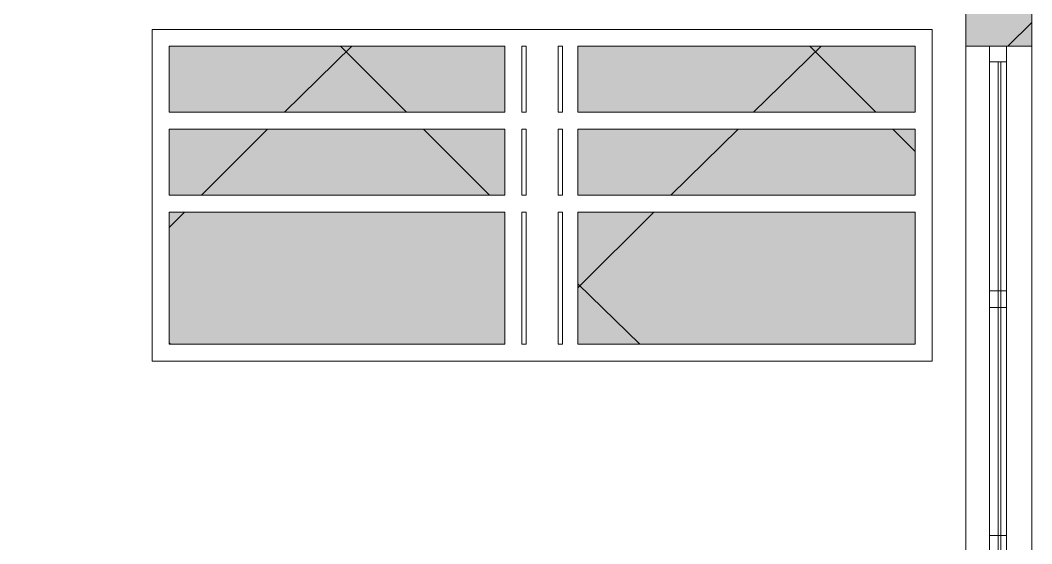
# Model space of a CAD drawing. Extents: x -187 to 52, y -9 to 65.
# Drawn here: x -126.967 to -123.923, y 40.141 to 41.716 of the extents above; entities that cross this region are included whole.
import ezdxf

# ---------------------------------------------------------------- set-up
doc = ezdxf.new("R2010")
doc.units = 0
doc.header["$MEASUREMENT"] = 0
doc.layers.add('PDF4_Geometría', color=7, linetype='Continuous')
doc.layers.add('PDF4_Rellenos sólidos', color=7, linetype='Continuous', true_color=0xffffff)

msp = doc.modelspace()

# ---------------------------------------------------------------- hatches: boundary and pattern name
at = {"layer": 'PDF4_Rellenos sólidos', "transparency": 33554559}
h = msp.add_hatch(color=256, dxfattribs=at)
h.paths.add_polyline_path([(-124.1213, 41.6382), (-123.9225, 41.6382), (-123.9225, 42.0399), (-124.1213, 42.0399)])
h.paths.add_polyline_path([(-123.9225, 38.6947), (-124.1213, 38.6947), (-124.1213, 38.4452), (-123.9225, 38.4452)])
h = msp.add_hatch(color=256, dxfattribs=at)
h.paths.add_polyline_path([(-125.5084, 41.1391), (-126.5192, 41.1391), (-126.5192, 40.7416), (-125.5084, 40.7416)])
h.paths.add_polyline_path([(-126.5192, 41.4394), (-125.5084, 41.4394), (-125.5084, 41.6382), (-126.5192, 41.6382)])
h.paths.add_polyline_path([(-126.5192, 41.1899), (-125.5084, 41.1899), (-125.5084, 41.3886), (-126.5192, 41.3886)])
h = msp.add_hatch(color=256, dxfattribs=at)
h.paths.add_polyline_path([(-124.2735, 41.1391), (-125.2885, 41.1391), (-125.2885, 40.7416), (-124.2735, 40.7416)])
h.paths.add_polyline_path([(-125.2885, 41.4394), (-124.2735, 41.4394), (-124.2735, 41.6382), (-125.2885, 41.6382)])
h.paths.add_polyline_path([(-125.2885, 41.1899), (-124.2735, 41.1899), (-124.2735, 41.3886), (-125.2885, 41.3886)])

# ---------------------------------------------------------------- linework, layer by layer
at = {"layer": 'PDF4_Geometría', "lineweight": 9}
for points in [[(-124.1213, 42.2387), (-124.1213, 42.0399), (-124.1213, 35.4975), (-124.282, 35.4975), (-124.282, 37.5063), (-125.2843, 37.5063), (-125.2843, 35.4975), (-126.6714, 35.4975), (-126.8702, 35.4975), (-127.6653, 35.4975)], [(-123.9944, 41.6382), (-123.9225, 41.71)], [(-125.5084, 41.4394), (-125.5084, 41.6382), (-126.5192, 41.6382), (-126.5192, 41.4394), (-125.5084, 41.4394), (-125.5084, 41.6382), (-126.5192, 41.6382), (-126.5192, 41.4394)], [(-124.2735, 41.4394), (-124.2735, 41.6382), (-125.2885, 41.6382), (-125.2885, 41.4394), (-124.2735, 41.4394), (-124.2735, 41.6382), (-125.2885, 41.6382), (-125.2885, 41.4394)], [(-124.0494, 38.6947), (-124.1213, 38.6947), (-124.1213, 41.6382), (-124.0494, 41.6382)], [(-123.9987, 41.6382), (-123.9225, 41.6382), (-123.9225, 38.6947), (-123.9987, 38.6947)], [(-126.5192, 41.1899), (-126.5192, 41.3886), (-126.5192, 41.1899), (-125.5084, 41.1899), (-125.5084, 41.3886), (-125.5084, 41.1899)], [(-126.5192, 41.3886), (-125.5084, 41.3886)], [(-125.2885, 41.1899), (-125.2885, 41.3886), (-125.2885, 41.1899), (-124.2735, 41.1899), (-124.2735, 41.3886), (-124.2735, 41.1899)], [(-125.2885, 41.3886), (-124.2735, 41.3886)], [(-126.5192, 41.1391), (-125.5084, 41.1391)], [(-125.2885, 41.1391), (-124.2735, 41.1391)], [(-124.0494, 40.9023), (-124.024, 40.9023)], [(-124.0156, 40.9023), (-123.9987, 40.9023)], [(-124.024, 40.8515), (-124.0494, 40.8515)], [(-123.9987, 40.8515), (-124.0156, 40.8515)], [(-124.0494, 40.1664), (-124.024, 40.1664)], [(-124.0156, 40.1664), (-123.9987, 40.1664)]]:
    msp.add_lwpolyline(points, dxfattribs=at)
at = {"layer": 'PDF4_Geometría', "lineweight": 20}
msp.add_lwpolyline([(-123.9225, 42.0399), (-123.9225, 41.6382), (-124.1213, 41.6382), (-124.1213, 42.0399)], dxfattribs=at)
at = {"layer": 'PDF4_Geometría', "lineweight": 9}
for points in [[(-126.5699, 40.6908), (-126.5699, 41.6889), (-124.2228, 41.6889), (-124.2228, 40.6908)], [(-126.5699, 40.6908), (-126.5699, 41.6889), (-124.2228, 41.6889), (-124.2228, 40.6908)], [(-125.445, 41.6382), (-125.445, 41.4394), (-125.4577, 41.4394), (-125.4577, 41.6382)], [(-125.335, 41.6382), (-125.335, 41.4394), (-125.3477, 41.4394), (-125.3477, 41.6382)], [(-124.0494, 41.5916), (-124.0494, 40.9023)], [(-124.0494, 41.5916), (-124.0494, 40.9023)], [(-123.9987, 40.9023), (-123.9987, 41.5916)], [(-123.9987, 40.9023), (-123.9987, 41.5916)], [(-125.445, 41.3886), (-125.445, 41.1899), (-125.4577, 41.1899), (-125.4577, 41.3886)], [(-125.335, 41.3886), (-125.335, 41.1899), (-125.3477, 41.1899), (-125.3477, 41.3886)], [(-126.5192, 41.1391), (-126.5192, 40.7416), (-125.5084, 40.7416), (-125.5084, 41.1391), (-125.5084, 40.7416), (-126.5192, 40.7416)], [(-125.445, 41.1391), (-125.445, 40.7416), (-125.4577, 40.7416), (-125.4577, 41.1391)], [(-125.335, 41.1391), (-125.335, 40.7416), (-125.3477, 40.7416), (-125.3477, 41.1391)], [(-125.2885, 41.1391), (-125.2885, 40.7416), (-124.2735, 40.7416), (-124.2735, 41.1391), (-124.2735, 40.7416), (-125.2885, 40.7416)], [(-124.0494, 40.8515), (-124.0494, 40.1664)], [(-124.0494, 40.8515), (-124.0494, 40.1664)], [(-123.9987, 40.1664), (-123.9987, 40.8515)], [(-123.9987, 40.1664), (-123.9987, 40.8515)]]:
    msp.add_lwpolyline(points, close=True, dxfattribs=at)
at = {"layer": 'PDF4_Geometría', "color": 8, "lineweight": 9, "true_color": 0x777777}
for points in [[(-126.1724, 41.4394), (-125.9694, 41.6382)], [(-125.8045, 41.4394), (-126.0032, 41.6382)], [(-124.7599, 41.4394), (-124.5569, 41.6382)], [(-124.392, 41.4394), (-124.5907, 41.6382)], [(-126.4219, 41.1899), (-126.2232, 41.3886)], [(-125.555, 41.1899), (-125.7537, 41.3886)], [(-125.0094, 41.1899), (-124.8064, 41.3886)], [(-124.2735, 41.321), (-124.3412, 41.3886)], [(-126.5192, 41.0926), (-126.4727, 41.1391)], [(-125.2885, 40.9108), (-125.0602, 41.1391)], [(-125.1024, 40.7416), (-125.2885, 40.9234)], [(-126.515, 40.7416), (-126.5192, 40.7458)]]:
    msp.add_lwpolyline(points, dxfattribs=at)
at = {"layer": 'PDF4_Geometría', "lineweight": 20}
for points in [[(-123.9987, 41.5916), (-123.9987, 41.6382), (-124.0494, 41.6382), (-124.0494, 41.5916)], [(-124.0156, 41.5916), (-124.0156, 38.7412), (-124.024, 38.7412), (-124.024, 41.5916)], [(-123.9987, 40.9023), (-124.0494, 40.9023), (-124.0494, 40.8515), (-123.9987, 40.8515)], [(-124.0494, 40.1157), (-123.9987, 40.1157), (-123.9987, 40.1664), (-124.0494, 40.1664)]]:
    msp.add_lwpolyline(points, close=True, dxfattribs=at)

doc.saveas('drawing.dxf')
